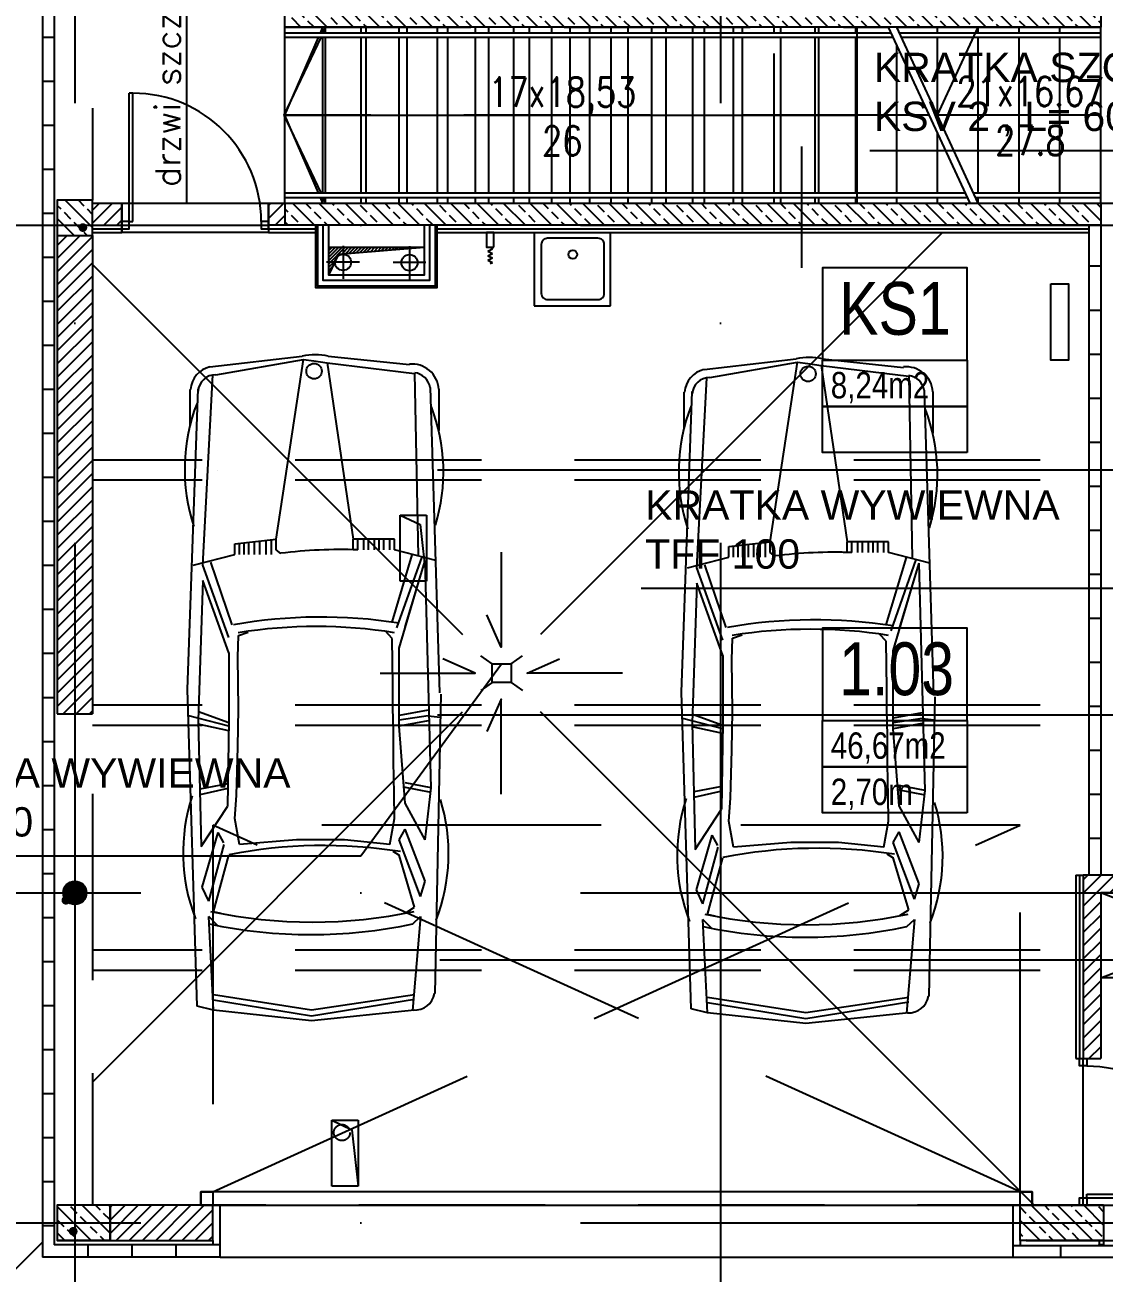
# Model space of a CAD drawing. Header units: millimetres. Extents: x -135140 to 267856, y -70704 to 149933.
# Drawn here: x 164692 to 172045, y -20799 to -12292 of the extents above; entities that cross this region are included whole.
import ezdxf

# ---------------------------------------------------------------- set-up
doc = ezdxf.new("R2010")
doc.units = ezdxf.units.MM
doc.header["$LTSCALE"] = 99.9
for name, pattern in [('0707_PB_080619_gn_xref$0$ACAD_ISO10W100', [18, 12, -3, 0, -3]), ('ACAD_ISO03W100', [30, 12, -18]), ('ACAD_ISO10W100', [18, 12, -3, 0, -3]), ('AUDIT_D_080509132939-0', [0]), ('HIDDEN', [9.525, 6.35, -3.175])]:
    doc.linetypes.add(name, pattern=pattern)
for name, color, linetype in [('+48_ARMATURA', 251, 'Continuous'), ('+48_HACZE', 253, 'Continuous'), ('+48_KANALIZACJA SANIT.', 251, 'Continuous'), ('+48_MEBLE', 251, 'Continuous'), ('+48_OPISY T', 251, 'Continuous'), ('+48_OPISY_POM', 250, 'Continuous'), ('+48_OSIE', 8, 'Continuous'), ('+48_PODCIĄG', 250, 'ACAD_ISO03W100'), ('+48_PRZEBICIA', 143, 'Continuous'), ('+48_SCHODY', 250, 'Continuous'), ('+48_SCIANY', 250, 'Continuous'), ('+48_SPUSTY', 150, 'Continuous'), ('+48_STOLARKA_DRZWI', 250, 'Continuous'), ('+48_STOLARKA_OKNA', 250, 'Continuous'), ('+48_SŁUPY', 251, 'Continuous'), ('+48_WEŁNA', 252, 'Continuous'), ('+48_WIDOK', 250, 'Continuous'), ('+48_ŚCIANY_GK', 250, 'Continuous'), ('+48_ŻELBET', 250, 'Continuous'), ('ESI PROWADZĄCA', 3, 'Continuous')]:
    doc.layers.add(name, color=color, linetype=linetype)
doc.layers.add('WENTYLACJA NAPISY', color=7, linetype='Continuous', lineweight=25)
doc.styles.add('CP_ATTR', font='ROMANS.SHX')
doc.styles.get("Standard").update_dxf_attribs({"font": 'ARIAL.TTF'})
doc.styles.add('WRP_ARIAL', font='ARIAL.TTF', dxfattribs={"width": 0.8})
doc.styles.add('wymiary', font='romans.shx', dxfattribs={"width": 0.8})
doc.linetypes.add('ZIGZAG', pattern='A,0.00254,-5.08,[131,ltypeshp.shx,S=5.08,R=0,X=-5.08,Y=0],-10.16,[131,ltypeshp.shx,S=5.08,R=180,X=5.08,Y=0],-5.08', length=20.32254)
pattern_1 = [(135, (-523422.42, -128919.54), (-89.802561, -89.802561), []), (135, (-523422.42, -128829.74), (-89.802561, -89.802561), [63.5, -31.75])]
pattern_2 = [(225, (-523422.42, -128919.54), (44.9012806, -44.9012806), [])]
pattern_3 = [(135, (-523422.42, -128919.54), (-89.802561, -89.802561), []), (135, (-523422.42, -128829.74), (-89.802561, -89.802561), [63.5, -31.75])]
pattern_4 = [(225, (-523422.42, -128919.54), (44.9012806, -44.9012806), [])]

# ---------------------------------------------------------------- blocks, each defined once
blk = doc.blocks.new('BMW-P')
for p, q in [((2.313, 0.8543), (4.3533, 0.814)), ((2.4611, 0.7698), (2.4702, 0.8512)), ((0.2228, 0.782), (2.3034, 0.8466)), ((0.2339, 0.8408), (0.5161, 0.8408)), ((1.4017, 0.8221), (1.3291, 0.5398)), ((2.9501, 0.7898), (1.4017, 0.7495)), ((2.4217, 0.7688), (2.4582, 0.5721)), ((2.4611, 0.7698), (2.4904, 0.5721)), ((2.4941, 0.7699), (2.5307, 0.5721)), ((2.9501, 0.7898), (2.9178, 0.6124)), ((2.9824, 0.7898), (2.9456, 0.604)), ((3.3049, 0.7495), (2.9501, 0.7898)), ((0.1275, 0.6769), (1.3708, 0.7018)), ((1.8616, 0.5567), (1.3776, 0.7285)), ((1.8533, 0.6124), (1.4017, 0.7495)), ((1.9985, 0.5721), (1.5065, 0.7172)), ((3.3049, 0.7495), (3.0549, 0.6124)), ((3.5872, 0.7495), (3.2324, 0.6124)), ((3.692, 0.7172), (3.3049, 0.5721)), ((3.692, 0.7172), (3.5872, 0.7495)), ((3.8291, 0.7172), (4.4678, 0.6619)), ((3.8785, 0.6641), (3.8291, 0.7172)), ((0.0095, 0.0887), (0.0668, 0.6413)), ((0.0549, 0.0801), (0.1275, 0.6769)), ((1.8219, 0.524), (1.3622, 0.6611)), ((3.0549, 0.6124), (2.5307, 0.5721)), ((3.3049, 0.5721), (3.2324, 0.6124)), ((3.7646, 0.6769), (3.4098, 0.5721)), ((3.803, 0.6169), (3.7646, 0.6769)), ((4.3614, 0.6769), (4.4662, -0.0247)), ((4.3936, 0.6769), (4.5065, -0.0247)), ((4.4662, 0.6769), (4.5388, -0.0247)), ((1.2566, 0.5398), (1.2566, 0.2576)), ((1.3291, 0.5398), (1.2566, 0.5398)), ((1.9324, 0.5237), (1.8844, 0.4773)), ((2.2578, 0.5284), (1.9324, 0.5237)), ((2.5307, 0.5721), (1.9985, 0.5721)), ((2.404, 0.5284), (2.2578, 0.5284)), ((2.5738, 0.5332), (2.404, 0.5284)), ((2.7719, 0.5332), (2.5738, 0.5332)), ((2.9888, 0.5379), (2.7719, 0.5332)), ((3.1598, 0.5398), (2.9888, 0.5379)), ((3.3372, 0.5076), (3.1598, 0.5398)), ((3.3833, 0.5273), (3.4098, 0.5721)), ((1.3291, 0.5076), (1.2566, 0.5076)), ((1.3291, 0.4672), (1.2566, 0.4672)), ((1.3291, 0.4672), (1.2566, 0.4672)), ((1.3291, 0.435), (1.2566, 0.435)), ((3.3372, 0.5076), (3.3048, 0.1983)), ((1.3291, 0.4027), (1.2566, 0.4027)), ((1.3291, 0.3624), (1.2566, 0.3624)), ((0.0549, 0.0801), (1.2566, 0.2576)), ((1.3291, 0.3301), (1.2566, 0.3301)), ((1.3291, 0.2898), (1.2566, 0.2898)), ((1.3291, 0.2898), (1.2566, 0.2898)), ((1.3291, 0.2576), (1.2566, 0.2576)), ((1.3291, 0.2576), (1.3277, 0.2314)), ((3.3048, 0.1983), (3.3048, 0.0238)), ((0.0411, -0.0092), (0.0549, 0.0801)), ((3.3048, 0.0238), (3.3048, -0.1271)), ((0.0307, -0.0811), (0.0411, -0.0092)), ((1.2566, -0.2666), (0.0307, -0.0811)), ((0.1356, -0.6779), (0.0307, -0.0811)), ((4.4662, -0.0247), (4.3614, -0.694)), ((4.5065, -0.0247), (4.399, -0.6933)), ((4.5388, -0.0247), (4.4662, -0.694)), ((0.082, -0.7177), (0.0095, -0.0887)), ((3.3048, -0.1271), (3.3372, -0.5166)), ((1.3533, -0.2344), (1.3291, -0.2666)), ((1.2888, -0.5489), (1.2566, -0.2666)), ((1.3291, -0.2666), (1.2566, -0.2666)), ((1.3614, -0.2979), (1.2601, -0.2979)), ((1.3614, -0.3346), (1.2643, -0.3346)), ((1.3614, -0.3771), (1.2692, -0.3771)), ((1.3614, -0.4148), (1.2735, -0.4148)), ((1.3614, -0.4525), (1.2778, -0.4525)), ((1.3614, -0.4844), (1.2888, -0.4844)), ((1.9135, -0.5233), (1.8899, -0.4573)), ((1.3614, -0.5166), (1.2888, -0.5166)), ((1.3614, -0.5166), (1.2888, -0.5166)), ((1.3614, -0.5489), (1.2888, -0.5489)), ((1.434, -0.8311), (1.3614, -0.5489)), ((1.84, -0.5671), (1.4126, -0.7123)), ((1.9259, -0.5892), (1.434, -0.7666)), ((2.0307, -0.5892), (1.5388, -0.7666)), ((2.0597, -0.528), (1.9135, -0.5233)), ((2.0307, -0.5892), (2.4904, -0.5892)), ((2.4134, -0.5233), (2.0597, -0.528)), ((2.6728, -0.528), (2.4134, -0.5233)), ((2.5078, -0.5895), (2.4321, -0.7969)), ((2.5307, -0.5892), (2.4582, -0.8715)), ((2.4904, -0.5892), (3.0784, -0.5987)), ((2.563, -0.5892), (2.5171, -0.7982)), ((3.003, -0.5374), (2.6728, -0.528)), ((3.1598, -0.5489), (3.003, -0.5374)), ((3.3372, -0.5166), (3.1598, -0.5489)), ((3.7969, -0.694), (3.4098, -0.5892)), ((2.9229, -0.5962), (2.9606, -0.7875)), ((2.9559, -0.5968), (2.9984, -0.7866)), ((3.352, -0.778), (3.0784, -0.5987)), ((3.3267, -0.6234), (3.2559, -0.6612)), ((3.6285, -0.7697), (3.2559, -0.6612)), ((3.7243, -0.7263), (3.3372, -0.6215)), ((3.8076, -0.6432), (3.7969, -0.694)), ((3.89, -0.6663), (3.8291, -0.7263)), ((1.434, -0.7666), (0.1373, -0.6983)), ((3.7243, -0.7263), (3.6285, -0.7697)), ((4.4662, -0.694), (3.8291, -0.7263)), ((4.4662, -0.694), (4.4386, -0.8045)), ((2.2807, -0.8715), (0.2324, -0.7989)), ((1.5388, -0.7666), (2.4904, -0.7989)), ((4.4386, -0.8045), (2.2807, -0.8715)), ((2.4904, -0.7989), (3.352, -0.778)), ((0.2353, -0.8548), (0.4853, -0.8548))]:
    blk.add_line(p, q)
blk.add_circle((0.1114, -0.0086), 0.0524)
for centre, radius, start, end in [((0.7969, -0.3588), 1.2321, 72.86969, 111.0375), ((3.3991, -0.3441), 1.2527, 68.80502, 107.05386), ((0.2439, 0.6605), 0.1806, 93.1985, 186.17016), ((0.2439, 0.6605), 0.1234, 99.86591, 171.97093), ((4.3291, 0.6769), 0.1373, 356.63354, 79.99202), ((0.5113, -0.0195), 3.3547, 348.06878, 11.93122), ((0.5962, -0.0295), 3.3547, 348.06878, 11.93122), ((5.2082, 0.0398), 3.4207, 171.04845, 190.03925), ((5.2727, 0.0076), 3.4207, 171.04845, 188.95156), ((6.7162, 0.056), 3.3716, 171.05588, 191.04094), ((4.6759, 0.1769), 3.3487, 178.06786, 187.05654), ((0.4207, 0), 0.4207, 167.82853, 192.17146), ((0.2565, -0.6779), 0.121, 180, 266.18593), ((0.2514, -0.6774), 0.1741, 193.3925, 264.80557), ((0.7807, 0.3634), 1.2535, 248.8831, 288.08344), ((3.3936, 0.3463), 1.2471, 251.91656, 291.1169)]:
    blk.add_arc(centre, radius, start, end)
blk = doc.blocks.new('drzwi')
at = {"layer": '+48_STOLARKA_DRZWI'}
for p, q in [((-2, 0), (-2, -70)), ((0, 0), (-2, 0)), ((0, 0), (0, -70)), ((-2, -70), (0, -70))]:
    blk.add_line(p, q, dxfattribs=at)
blk.add_arc((-2, 0), 70, 180, 270, dxfattribs=at)
blk = doc.blocks.new('DRZWI_90')
at = {"layer": '+48_STOLARKA_DRZWI'}
for points in [[(36405.46, 16749.33), (36405.46, 16744.33), (36410.46, 16744.33), (36410.46, 16749.33)], [(36405.46, 16654.33), (36405.46, 16649.33), (36410.46, 16649.33), (36410.46, 16654.33)]]:
    blk.add_lwpolyline(points, close=True, dxfattribs=at)
at = {"layer": '+48_STOLARKA_DRZWI', "xscale": 1.25, "yscale": 1.25, "zscale": 1.25, "rotation": 270}
blk.add_blockref('drzwi', (36405.46, 16654.33), dxfattribs=at)
blk = doc.blocks.new('OPISY_POM_METKA')
at = {"layer": '+48_OPISY_POM', "ltscale": 5}
for points in [[(0, -70), (109.71, -70), (109.71, 0), (0, 0)], [(109.71, -105), (0, -105), (0, -70), (109.71, -70)]]:
    blk.add_lwpolyline(points, close=True, dxfattribs=at)
at = {"layer": '+48_OPISY_POM'}
blk.add_lwpolyline([(109.71, -140), (0, -140), (0, -105), (109.71, -105)], close=True, dxfattribs=at)
at = {"layer": '+48_OPISY_POM', "ltscale": 5, "style": 'WRP_ARIAL', "width": 0.8}
for tag, p, height in [('NRPOM', (25.76, -50.8), 40), ('POW', (6.35, -98.98), 20)]:
    blk.add_attdef(tag, p, '', height=height, dxfattribs=at)
at = {"layer": '+48_OPISY_POM', "style": 'WRP_ARIAL', "width": 0.8}
blk.add_attdef('H', (6.35, -133.98), '', height=20, dxfattribs=at)
blk = doc.blocks.new('zlew')
at = {"layer": '+48_ARMATURA'}
for p, q in [((-51.95, 50), (-51.95, 0)), ((0, 50), (-51.95, 50)), ((0, 0), (0, 50)), ((0, 0), (-51.95, 0))]:
    blk.add_line(p, q, dxfattribs=at)
blk.add_lwpolyline([(-43.38, 3.86), (-9.09, 3.86, 0.414214), (-4.81, 8.14), (-4.81, 41.43, 0.414214), (-9.09, 45.71), (-43.38, 45.71, 0.414214), (-47.67, 41.43), (-47.67, 8.14, 0.414214)], format="xyb", close=True, dxfattribs=at)
blk.add_circle((-26.24, 14.91), 2.96, dxfattribs=at)
blk = doc.blocks.new('kc')
at = {"layer": '+48_ARMATURA', "linetype": 'Continuous'}
for p, q in [((-0.12, -16.91), (2.99, -15.5)), ((-0.12, -16.91), (2.85, -18.58)), ((0.01, -13.83), (3.12, -12.42)), ((0.01, -13.83), (2.99, -15.5)), ((1.73, -9.46), (0.15, -10.75)), ((0.15, -10.75), (3.12, -12.42)), ((-0.25, -19.99), (2.85, -18.58)), ((-0.25, -19.99), (1.23, -20.83))]:
    blk.add_line(p, q, dxfattribs=at)
blk.add_lwpolyline([(-0.77, -9.35), (-0.34, 0.64), (4.66, 0.42), (4.23, -9.57)], close=True, dxfattribs=at)

msp = doc.modelspace()

# ---------------------------------------------------------------- hatches: boundary and pattern name
at = {"layer": '+48_HACZE', "linetype": 'AUDIT_D_080509132939-0'}
h = msp.add_hatch(dxfattribs=at)
h.set_pattern_fill('ANSI33', color=256, scale=20, angle=90, style=0)
h.set_pattern_definition(pattern_1)
h.paths.add_polyline_path([(166507.4, -12157.4), (166507.4, -12307.4), (172022.4, -12307.4), (172022.4, -12157.4)])
h = msp.add_hatch(dxfattribs=at)
h.set_pattern_fill('ANSI33', color=256, scale=20, angle=90, style=0)
h.set_pattern_definition([(135, (-534241.97, -142078.75), (-89.802561, -89.802561), []), (135, (-534241.97, -141988.95), (-89.802561, -89.802561), [63.5, -31.75])])
h.paths.add_polyline_path([(164912.4, -13727.4), (165152.4, -13727.4), (165152.4, -13487.4), (164912.4, -13487.4)])
at = {"layer": '+48_HACZE'}
h = msp.add_hatch(dxfattribs=at)
h.set_pattern_fill('ANSI31', color=256, scale=20, angle=180, style=0)
h.set_pattern_definition(pattern_2)
h.paths.add_polyline_path([(165352.4, -13507.4), (165152.4, -13507.4), (165152.4, -13657.4), (165352.4, -13657.4)])
h = msp.add_hatch(dxfattribs=at)
h.set_pattern_fill('ANSI31', color=256, scale=20, angle=180, style=0)
h.set_pattern_definition(pattern_4)
h.paths.add_polyline_path([(166462.4, -13507.4), (166352.4, -13507.4), (166352.4, -13657.4), (166462.4, -13657.4)])
at = {"layer": '+48_HACZE', "linetype": 'AUDIT_D_080509132939-0'}
h = msp.add_hatch(dxfattribs=at)
h.set_pattern_fill('ANSI33', color=256, scale=20, angle=90, style=0)
h.set_pattern_definition(pattern_1)
h.paths.add_polyline_path([(172022.4, -13657.4), (172022.4, -13507.4), (166462.4, -13507.4), (166462.4, -13657.4)])
at = {"layer": '+48_HACZE'}
h = msp.add_hatch(dxfattribs=at)
h.set_pattern_fill('ANSI31', color=256, scale=20, angle=180, style=0)
h.set_pattern_definition(pattern_4)
h.paths.add_polyline_path([(164912.4, -13727.4), (165152.4, -13727.4), (165152.4, -16987.4), (164912.4, -16987.4)])
h = msp.add_hatch(dxfattribs=at)
h.set_pattern_fill('ANSI31', color=256, scale=20, angle=180, style=0)
h.set_pattern_definition(pattern_2)
h.paths.add_polyline_path([(173512.4, -18207.4), (173512.4, -18087.4), (171902.4, -18087.4), (171902.4, -19337.4), (172022.4, -19337.4), (172022.4, -18207.4)])
h.paths.add_polyline_path([(173632.4, -18327.4), (173512.4, -18327.4), (173512.4, -18787.4), (173632.4, -18787.4)])
h.paths.add_polyline_path([(173752.4, -18087.4), (173752.4, -18207.4), (175527.4, -18207.4), (175527.4, -19337.4), (175647.4, -19337.4), (175647.4, -18087.4)])
h = msp.add_hatch(dxfattribs=at)
h.set_pattern_fill('ANSI31', color=256, scale=3, angle=180, style=0)
h.set_pattern_definition([(225, (-523422.417, -128919.542), (6.73519209, -6.73519209), [])])
edge = h.paths.add_edge_path()
edge.add_arc((165032.4, -18207.4), 79.5, 0, 360)
at = {"layer": '+48_HACZE', "linetype": 'AUDIT_D_080509132939-0'}
h = msp.add_hatch(dxfattribs=at)
h.set_pattern_fill('ANSI33', color=256, scale=20, angle=90, style=0)
h.set_pattern_definition(pattern_3)
h.paths.add_polyline_path([(164912.4, -20457.4), (165032.4, -20457.4), (165032.4, -20337.4), (164912.4, -20337.4)])
h.paths.add_polyline_path([(165272.4, -20337.4), (165032.4, -20337.4), (165032.4, -20457.4), (165272.4, -20457.4)])
h.paths.add_polyline_path([(165272.4, -20457.4), (165032.4, -20457.4), (165032.4, -20577.4), (165272.4, -20577.4)])
h.paths.add_polyline_path([(165032.4, -20577.4), (165032.4, -20457.4), (164912.4, -20457.4), (164912.4, -20577.4)])
at = {"layer": '+48_HACZE'}
h = msp.add_hatch(dxfattribs=at)
h.set_pattern_fill('ANSI31', color=256, scale=20, angle=180, style=0)
h.set_pattern_definition(pattern_4)
h.paths.add_polyline_path([(165272.4, -20337.4), (165972.4, -20337.4), (165972.4, -20577.4), (165272.4, -20577.4)])
at = {"layer": '+48_HACZE', "linetype": 'AUDIT_D_080509132939-0'}
h = msp.add_hatch(dxfattribs=at)
h.set_pattern_fill('ANSI33', color=256, scale=20, angle=90, style=0)
h.set_pattern_definition(pattern_3)
h.paths.add_polyline_path([(171783.9, -20337.4), (171472.4, -20337.4), (171472.4, -20457.4), (171783.9, -20457.4)])
h.paths.add_polyline_path([(171783.9, -20457.4), (171472.4, -20457.4), (171472.4, -20577.4), (171783.9, -20577.4)])
h.paths.add_polyline_path([(172042.4, -20457.4), (171783.9, -20457.4), (171783.9, -20577.4), (172042.4, -20577.4), (172042.4, -20527.4)])
h.paths.add_polyline_path([(172042.4, -20337.4), (171783.9, -20337.4), (171783.9, -20457.4), (172042.4, -20457.4)])
at = {"layer": '+48_OPISY T'}
h = msp.add_hatch(color=256, dxfattribs=at)
edge = h.paths.add_edge_path()
edge.add_arc((165087.1, -13673.5), 30, 0, 360)
h = msp.add_hatch(color=256, dxfattribs=at)
edge = h.paths.add_edge_path()
edge.add_arc((164971.3, -18258.2), 30, 0, 360)
h = msp.add_hatch(color=256, dxfattribs=at)
edge = h.paths.add_edge_path()
edge.add_arc((165021.2, -20514.4), 30, 0, 360)
at = {"layer": '+48_PRZEBICIA'}
h = msp.add_hatch(dxfattribs=at)
h.set_pattern_fill('ANSI31', color=256, scale=5, style=0)
h.set_pattern_definition([(45, (-523422.417, -128919.542), (-11.22532015, 11.22532015), [])])
h.paths.add_polyline_path([(166762.4, -13997.4), (166831.4, -13855.5), (167412.4, -13807.4), (166762.4, -13807.4)])

# ---------------------------------------------------------------- linework, layer by layer
at = {"layer": '+48_HACZE', "ltscale": 0.15}
for points in [[(166022.4, -20607.4), (166022.4, -20337.4)], [(171422.4, -20337.4), (171422.4, -20610.4)], [(165972.4, -20577.4), (165972.4, -20607.4)], [(171472.4, -20577.4), (171472.4, -20610.4)]]:
    msp.add_lwpolyline(points, dxfattribs=at)
at = {"layer": '+48_KANALIZACJA SANIT.', "ltscale": 0.3}
msp.add_circle((166859.5, -13910), 55, dxfattribs=at)
at = {"layer": '+48_KANALIZACJA SANIT.', "linetype": 'HIDDEN', "ltscale": 0.5}
msp.add_circle((166852.1, -19841.5), 55, dxfattribs=at)
at = {"layer": '+48_MEBLE'}
for p, q in [((170945.3, -13707.4), (168206, -16446.6)), ((165152.4, -13924.4), (167674.7, -16446.6)), ((165152.4, -19497.2), (167674.7, -16974.9)), ((171568.5, -20337.4), (168206, -16974.9)), ((173512.4, -18787.4), (172022.4, -18207.4)), ((172022.4, -18787.4), (173512.4, -18207.4))]:
    msp.add_line(p, q, dxfattribs=at)
for points in [[(167874.7, -16646.6), (167799.1, -16592.7)], [(168006, -16646.6), (168081.6, -16592.7)], [(167874.7, -16774.9), (167799.1, -16828.8)], [(168006, -16774.9), (168081.6, -16828.8)], [(173527.4, -18787.4), (172022.4, -18787.4)]]:
    msp.add_lwpolyline(points, dxfattribs=at)
msp.add_lwpolyline([(167874.7, -16646.6), (168006, -16646.6), (168006, -16774.9), (167874.7, -16774.9)], close=True, dxfattribs=at)
at = {"layer": '+48_OPISY_POM'}
msp.add_line((169986.9, -13946.8), (169986.9, -13119.7), dxfattribs=at)
at = {"layer": '+48_OSIE', "linetype": 'ACAD_ISO10W100', "ltscale": 5}
for p, q in [((165032.4, 2159.1), (165032.4, -24112.6)), ((169432.4, 2159.1), (169432.4, -24112.6)), ((159487.3, -13657.4), (172538.9, -13657.4)), ((159487.3, -18207.4), (190440.4, -18207.4)), ((159487.3, -20457.4), (190440.4, -20457.4))]:
    msp.add_line(p, q, dxfattribs=at)
for points in [[(173497.4, -15327.4), (165152.4, -15327.4)], [(173497.4, -16997.4), (165152.4, -16997.4)], [(173512.4, -18667.4), (165152.4, -18667.4)]]:
    msp.add_lwpolyline(points, dxfattribs=at)
at = {"layer": '+48_PODCIĄG', "linetype": 'HIDDEN', "ltscale": 2}
msp.add_line((165152.4, -13727.4), (165152.4, -20337.4), dxfattribs=at)
for points in [[(165152.4, -10957.4), (165152.4, -13487.4)], [(173512.4, -15258.9), (165152.4, -15258.9)], [(173512.4, -15395.9), (165152.4, -15395.9)], [(173512.4, -16928.9), (165152.4, -16928.9)], [(173512.4, -17065.9), (165152.4, -17065.9)], [(173512.4, -18598.9), (165152.4, -18598.9)], [(173512.4, -18735.9), (165152.4, -18735.9)], [(172042.4, -20337.4), (165242.4, -20337.4)], [(171514.9, -20337.4), (177447.4, -20337.4)], [(171514.9, -20577.4), (177447.4, -20577.4)]]:
    msp.add_lwpolyline(points, dxfattribs=at)
at = {"layer": '+48_PRZEBICIA', "linetype": '0707_PB_080619_gn_xref$0$ACAD_ISO10W100', "ltscale": 0.5}
for p, q in [((166859.5, -13798), (166859.5, -14022)), ((167312.2, -13800.4), (167312.2, -14024.4)), ((166971.5, -13910), (166747.5, -13910)), ((167424.2, -13912.4), (167200.2, -13912.4))]:
    msp.add_line(p, q, dxfattribs=at)
at = {"layer": '+48_PRZEBICIA', "linetype": 'Continuous'}
msp.add_lwpolyline([(166762.4, -13997.4), (166762.4, -13807.4), (167412.4, -13807.4), (167412.4, -13997.4)], close=True, dxfattribs=at)
msp.add_lwpolyline([(166762.4, -13997.4), (166831.4, -13855.5), (167412.4, -13807.4)], dxfattribs=at)
at = {"layer": '+48_PRZEBICIA', "linetype": 'HIDDEN'}
for points in [[(167428.4, -15632.8), (167428.4, -16082.8), (167248.4, -16082.8), (167248.4, -15632.8)], [(166962.4, -19757.4), (166962.4, -20207.4), (166782.4, -20207.4), (166782.4, -19757.4)]]:
    msp.add_lwpolyline(points, close=True, dxfattribs=at)
for points in [[(167248.4, -15632.8), (167384.5, -15698.2), (167428.4, -16082.8)], [(166782.4, -19757.4), (166918.5, -19822.7), (166962.4, -20207.4)]]:
    msp.add_lwpolyline(points, dxfattribs=at)
at = {"layer": '+48_SCHODY'}
for p, q in [((166462.4, -13507.4), (166462.4, -12307.4)), ((166722.4, -12347.4), (166722.4, -12307.4)), ((166982.4, -12347.4), (166982.4, -12307.4)), ((167242.4, -12347.4), (167242.4, -12307.4)), ((167502.4, -12347.4), (167502.4, -12307.4)), ((167762.4, -12347.4), (167762.4, -12307.4)), ((168022.4, -12347.4), (168022.4, -12307.4)), ((168282.4, -12347.4), (168282.4, -12307.4)), ((168542.4, -12347.4), (168542.4, -12307.4)), ((168802.4, -12347.4), (168802.4, -12307.4)), ((169062.4, -12347.4), (169062.4, -12307.4)), ((169322.4, -12347.4), (169322.4, -12307.4)), ((169582.4, -12347.4), (169582.4, -12307.4)), ((169842.4, -12347.4), (169842.4, -12307.4)), ((170102.4, -12347.4), (170102.4, -12307.4)), ((170362.4, -13507.4), (170362.4, -12307.4)), ((171133.3, -13507.4), (170577.3, -12307.4)), ((170632.4, -12307.4), (172022.4, -12307.4)), ((171188.4, -13507.4), (170632.4, -12307.4)), ((170910.4, -12907.4), (171188.4, -12307.4)), ((170910.4, -12347.4), (170910.4, -12307.4)), ((171188.4, -12347.4), (171188.4, -12307.4)), ((171466.4, -12347.4), (171466.4, -12307.4)), ((171744.4, -12347.4), (171744.4, -12307.4)), ((172022.4, -13507.4), (172022.4, -12307.4)), ((170362.4, -12347.4), (166462.4, -12347.4)), ((170362.4, -12377.4), (166462.4, -12377.4)), ((166722.4, -13437.4), (166722.4, -12377.4)), ((166982.4, -13437.4), (166982.4, -12377.4)), ((167242.4, -13437.4), (167242.4, -12377.4)), ((167502.4, -13437.4), (167502.4, -12377.4)), ((167762.4, -13437.4), (167762.4, -12377.4)), ((168022.4, -13437.4), (168022.4, -12377.4)), ((168282.4, -13437.4), (168282.4, -12377.4)), ((168542.4, -13437.4), (168542.4, -12377.4)), ((168802.4, -13437.4), (168802.4, -12377.4)), ((169062.4, -13437.4), (169062.4, -12377.4)), ((169322.4, -13437.4), (169322.4, -12377.4)), ((169582.4, -13437.4), (169582.4, -12377.4)), ((169842.4, -13437.4), (169842.4, -12377.4)), ((170102.4, -13437.4), (170102.4, -12377.4)), ((172022.4, -12347.4), (170651, -12347.4)), ((172022.4, -12377.4), (170664.9, -12377.4)), ((170910.4, -12907.4), (170910.4, -12377.4)), ((171188.4, -13437.4), (171188.4, -12377.4)), ((171466.4, -13437.4), (171466.4, -12377.4)), ((171744.4, -13437.4), (171744.4, -12377.4)), ((166462.4, -12907.4), (170362.4, -12907.4)), ((166692.1, -13437.4), (166462.4, -12907.4)), ((172022.4, -12907.4), (170910.4, -12907.4)), ((166462.4, -13437.4), (170362.4, -13437.4)), ((171156, -13437.4), (172022.4, -13437.4)), ((166462.4, -13467.4), (170362.4, -13467.4)), ((166722.4, -13507.4), (166705.1, -13467.4)), ((166722.4, -13507.4), (166722.4, -13467.4)), ((166982.4, -13507.4), (166982.4, -13467.4)), ((167242.4, -13507.4), (167242.4, -13467.4)), ((167502.4, -13507.4), (167502.4, -13467.4)), ((167762.4, -13507.4), (167762.4, -13467.4)), ((168022.4, -13507.4), (168022.4, -13467.4)), ((168282.4, -13507.4), (168282.4, -13467.4)), ((168542.4, -13507.4), (168542.4, -13467.4)), ((168802.4, -13507.4), (168802.4, -13467.4)), ((169062.4, -13507.4), (169062.4, -13467.4)), ((169322.4, -13507.4), (169322.4, -13467.4)), ((169582.4, -13507.4), (169582.4, -13467.4)), ((169842.4, -13507.4), (169842.4, -13467.4)), ((170102.4, -13507.4), (170102.4, -13467.4)), ((171169.9, -13467.4), (172022.4, -13467.4)), ((171188.4, -13507.4), (171188.4, -13467.4)), ((171188.4, -13507.4), (172022.4, -13507.4)), ((171466.4, -13507.4), (171466.4, -13467.4)), ((171744.4, -13507.4), (171744.4, -13467.4))]:
    msp.add_line(p, q, dxfattribs=at)
at = {"layer": '+48_SCHODY', "linetype": 'HIDDEN', "ltscale": 2}
for p, q in [((166462.4, -12307.4), (170577.3, -12307.4)), ((166462.4, -13507.4), (166462.4, -12307.4)), ((166740.4, -12307.4), (166721.6, -12347.4)), ((166740.4, -12347.4), (166740.4, -12307.4)), ((167018.4, -12347.4), (167018.4, -12307.4)), ((167296.4, -12347.4), (167296.4, -12307.4)), ((167574.4, -12347.4), (167574.4, -12307.4)), ((167852.4, -12347.4), (167852.4, -12307.4)), ((168130.4, -12347.4), (168130.4, -12307.4)), ((168408.4, -12347.4), (168408.4, -12307.4)), ((168686.4, -12347.4), (168686.4, -12307.4)), ((168964.4, -12347.4), (168964.4, -12307.4)), ((169242.4, -12347.4), (169242.4, -12307.4)), ((169520.4, -12347.4), (169520.4, -12307.4)), ((170076.4, -12347.4), (170076.4, -12307.4)), ((170354.4, -12347.4), (170354.4, -12307.4)), ((166707.4, -12377.4), (166457.4, -12907.4)), ((166740.4, -13437.4), (166740.4, -12377.4)), ((167018.4, -13437.4), (167018.4, -12377.4)), ((167296.4, -13437.4), (167296.4, -12377.4)), ((167574.4, -13437.4), (167574.4, -12377.4)), ((167852.4, -13437.4), (167852.4, -12377.4)), ((168130.4, -13437.4), (168130.4, -12377.4)), ((168408.4, -13437.4), (168408.4, -12377.4)), ((168686.4, -13437.4), (168686.4, -12377.4)), ((168964.4, -13437.4), (168964.4, -12377.4)), ((169242.4, -13437.4), (169242.4, -12377.4)), ((169520.4, -13437.4), (169520.4, -12377.4)), ((170076.4, -13437.4), (170076.4, -12377.4)), ((170354.4, -13437.4), (170354.4, -12377.4)), ((170595.8, -12347.4), (170362.4, -12347.4)), ((170609.7, -12377.4), (170362.4, -12377.4)), ((170632.4, -13437.4), (170632.4, -12426.3)), ((170855.3, -12907.4), (166457.4, -12907.4)), ((166457.4, -12907.4), (166707.4, -13437.4)), ((170910.4, -13437.4), (170910.4, -13026.3)), ((170362.4, -13437.4), (171100.9, -13437.4)), ((166462.4, -13507.4), (171133.3, -13507.4)), ((166721.6, -13467.4), (166740.4, -13507.4)), ((166740.4, -13507.4), (166740.4, -13467.4)), ((167018.4, -13507.4), (167018.4, -13467.4)), ((167296.4, -13507.4), (167296.4, -13467.4)), ((167574.4, -13507.4), (167574.4, -13467.4)), ((167852.4, -13507.4), (167852.4, -13467.4)), ((168130.4, -13507.4), (168130.4, -13467.4)), ((168408.4, -13507.4), (168408.4, -13467.4)), ((168686.4, -13507.4), (168686.4, -13467.4)), ((168964.4, -13507.4), (168964.4, -13467.4)), ((169242.4, -13507.4), (169242.4, -13467.4)), ((169520.4, -13507.4), (169520.4, -13467.4)), ((170076.4, -13507.4), (170076.4, -13467.4)), ((170354.4, -13507.4), (170354.4, -13467.4)), ((170362.4, -13467.4), (171114.8, -13467.4)), ((170632.4, -13507.4), (170632.4, -13467.4)), ((170910.4, -13507.4), (170910.4, -13467.4))]:
    msp.add_line(p, q, dxfattribs=at)
at = {"layer": '+48_SCHODY', "linetype": 'HIDDEN', "ltscale": 1.5}
for p, q in [((169798.4, -12347.4), (169798.4, -12307.4)), ((169798.4, -13437.4), (169798.4, -12377.4)), ((169798.4, -13507.4), (169798.4, -13467.4))]:
    msp.add_line(p, q, dxfattribs=at)
at = {"layer": '+48_SCHODY'}
for points in [[(166705.1, -12347.4), (166722.4, -12307.4)], [(166462.4, -12907.4), (166692.1, -12377.4)]]:
    msp.add_lwpolyline(points, dxfattribs=at)
at = {"layer": '+48_SCIANY'}
for p, q in [((165152.4, -13507.4), (165352.4, -13507.4)), ((165157.4, -13507.4), (165157.4, -13507.4)), ((165352.4, -13507.4), (165352.4, -13657.4)), ((166352.4, -13657.4), (166352.4, -13507.4)), ((166352.4, -13507.4), (166462.4, -13507.4)), ((165152.4, -13657.4), (165352.4, -13657.4)), ((165152.4, -13657.4), (165352.4, -13657.4)), ((166462.4, -13657.4), (166352.4, -13657.4)), ((171902.4, -18087.4), (171902.4, -19337.4)), ((175647.4, -18087.4), (171902.4, -18087.4)), ((172022.4, -18207.4), (172022.4, -19337.4)), ((173512.4, -18207.4), (172022.4, -18207.4)), ((171902.4, -19337.4), (172022.4, -19337.4))]:
    msp.add_line(p, q, dxfattribs=at)
at = {"layer": '+48_SCIANY', "ltscale": 0.3}
for p, q in [((164912.4, -13727.4), (164912.4, -16987.4)), ((165152.4, -13727.4), (165152.4, -16987.4)), ((164912.4, -16987.4), (165152.4, -16987.4))]:
    msp.add_line(p, q, dxfattribs=at)
at = {"layer": '+48_SCIANY', "ltscale": 3}
for points in [[(172042.4, -20337.4), (171897.2, -20337.4)], [(172012.4, -20577.4), (172012.4, -20603.4)], [(172042.4, -20577.4), (172042.4, -20603.4)]]:
    msp.add_lwpolyline(points, dxfattribs=at)
msp.add_lwpolyline([(172012.4, -20603.4), (172042.4, -20603.4), (172042.4, -20610.4), (172012.4, -20610.4)], close=True, dxfattribs=at)
at = {"layer": '+48_SPUSTY'}
msp.add_circle((167312.2, -13912.4), 55, dxfattribs=at)
at = {"layer": '+48_SPUSTY', "ltscale": 0.5}
msp.add_circle((167312.2, -13912.4), 55, dxfattribs=at)
at = {"layer": '+48_STOLARKA_DRZWI', "linetype": 'HIDDEN', "ltscale": 3}
for p, q in [((171472.4, -20245.4), (165972.4, -17745.4)), ((165972.4, -20245.4), (171472.4, -17745.4))]:
    msp.add_line(p, q, dxfattribs=at)
msp.add_lwpolyline([(171472.4, -20245.4), (171472.4, -17745.4), (165972.4, -17745.4), (165972.4, -20245.4)], dxfattribs=at)
at = {"layer": '+48_STOLARKA_OKNA'}
for p, q in [((164812.4, -12077.4), (164812.4, -20690.4)), ((164892.4, -12077.4), (164892.4, -20607.4)), ((172022.4, -13937.4), (171942.4, -13937.4)), ((172022.4, -14237.4), (171942.4, -14237.4)), ((172022.4, -14537.4), (171942.4, -14537.4)), ((172022.4, -14837.4), (171942.4, -14837.4)), ((172022.4, -15137.4), (171942.4, -15137.4)), ((172022.4, -15437.4), (171942.4, -15437.4)), ((172022.4, -15737.4), (171942.4, -15737.4)), ((172022.4, -16037.4), (171942.4, -16037.4)), ((172022.4, -16337.4), (171942.4, -16337.4)), ((172022.4, -16637.4), (171942.4, -16637.4)), ((172022.4, -16937.4), (171942.4, -16937.4)), ((172022.4, -17237.4), (171942.4, -17237.4)), ((172022.4, -17537.4), (171942.4, -17537.4)), ((172022.4, -17837.4), (171942.4, -17837.4)), ((165272.4, -20577.4), (164912.4, -20577.4)), ((166022.4, -20607.4), (164892.4, -20607.4)), ((171422.4, -20610.4), (175647.4, -20610.4)), ((166022.4, -20690.4), (164812.4, -20690.4)), ((171422.4, -20690.4), (175647.4, -20690.4))]:
    msp.add_line(p, q, dxfattribs=at)
for points in [[(164892.4, -12377.4), (164812.4, -12377.4)], [(164892.4, -12677.4), (164812.4, -12677.4)], [(164892.4, -12977.4), (164812.4, -12977.4)], [(164892.4, -13277.4), (164812.4, -13277.4)], [(164892.4, -13577.4), (164812.4, -13577.4)], [(171942.4, -13657.4), (171942.4, -18087.4)], [(172022.4, -13657.4), (172022.4, -18087.4)], [(164892.4, -13877.4), (164812.4, -13877.4)], [(164892.4, -14177.4), (164812.4, -14177.4)], [(164892.4, -14477.4), (164812.4, -14477.4)], [(164892.4, -14777.4), (164812.4, -14777.4)], [(164892.4, -15077.4), (164812.4, -15077.4)], [(164892.4, -15377.4), (164812.4, -15377.4)], [(164892.4, -15677.4), (164812.4, -15677.4)], [(164892.4, -15977.4), (164812.4, -15977.4)], [(164892.4, -16277.4), (164812.4, -16277.4)], [(164892.4, -16577.4), (164812.4, -16577.4)], [(164892.4, -16877.4), (164812.4, -16877.4)], [(164892.4, -17177.4), (164812.4, -17177.4)], [(164892.4, -17477.4), (164812.4, -17477.4)], [(164892.4, -17777.4), (164812.4, -17777.4)], [(164892.4, -18077.4), (164812.4, -18077.4)], [(164892.4, -18377.4), (164812.4, -18377.4)], [(164892.4, -18677.4), (164812.4, -18677.4)], [(164892.4, -18977.4), (164812.4, -18977.4)], [(164892.4, -19277.4), (164812.4, -19277.4)], [(164892.4, -19577.4), (164812.4, -19577.4)], [(164892.4, -19877.4), (164812.4, -19877.4)], [(164892.4, -20177.4), (164812.4, -20177.4)], [(164892.4, -20477.4), (164812.4, -20477.4)], [(165122.4, -20690.4), (165122.4, -20607.4)], [(165422.4, -20690.4), (165422.4, -20607.4)], [(165722.4, -20690.4), (165722.4, -20607.4)], [(166022.4, -20690.4), (166022.4, -20607.4)], [(171422.4, -20610.4), (171422.4, -20690.4)], [(171747.4, -20610.4), (171747.4, -20690.4)]]:
    msp.add_lwpolyline(points, dxfattribs=at)
for points in [[(165890.4, -20337.4), (171554.4, -20337.4), (171554.4, -20245.4), (165890.4, -20245.4)], [(165972.4, -20245.4), (165972.4, -20337.4), (165890.4, -20337.4), (165890.4, -20245.4)], [(171554.4, -20245.4), (171554.4, -20337.4), (171472.4, -20337.4), (171472.4, -20245.4)]]:
    msp.add_lwpolyline(points, close=True, dxfattribs=at)
at = {"layer": '+48_SŁUPY', "linetype": 'AUDIT_D_080509132939-0'}
msp.add_circle((165032.4, -18207.4), 79.5, dxfattribs=at)
at = {"layer": '+48_WEŁNA', "linetype": 'ZIGZAG', "ltscale": 0.45}
for p, q in [((165152.4, -13682.4), (165352.4, -13682.4)), ((166352.4, -13682.4), (166674.9, -13682.4)), ((171877.4, -18087.4), (171877.4, -19337.4))]:
    msp.add_line(p, q, dxfattribs=at)
at = {"layer": '+48_WEŁNA', "linetype": 'ZIGZAG', "ltscale": 0.045}
msp.add_line((167499.9, -13682.4), (171942.4, -13682.4), dxfattribs=at)
at = {"layer": '+48_WEŁNA', "linetype": 'ZIGZAG', "ltscale": 0.7}
msp.add_lwpolyline([(167449.9, -13657.4), (167449.9, -14034.9), (166724.9, -14034.9), (166724.9, -13657.4)], dxfattribs=at)
at = {"layer": '+48_WIDOK', "linetype": 'HIDDEN', "ltscale": 3}
for p, q in [((172022.4, -13507.4), (173512.4, -13507.4)), ((165352.4, -13657.4), (166352.4, -13657.4)), ((171902.4, -20337.4), (171902.4, -19337.4))]:
    msp.add_line(p, q, dxfattribs=at)
at = {"layer": '+48_WIDOK'}
for p, q in [((165352.4, -13657.4), (165352.4, -13707.4)), ((166352.4, -13657.4), (166352.4, -13707.4)), ((165152.4, -13707.4), (165352.4, -13707.4)), ((166352.4, -13707.4), (166674.9, -13707.4)), ((167499.9, -13707.4), (171942.4, -13707.4)), ((171852.4, -18087.4), (171852.4, -19337.4)), ((171852.4, -18087.4), (171902.4, -18087.4)), ((171852.4, -19337.4), (171902.4, -19337.4))]:
    msp.add_line(p, q, dxfattribs=at)
at = {"layer": '+48_WIDOK', "ltscale": 0.15}
msp.add_line((164812.4, -20587.4), (163422.4, -21977.4), dxfattribs=at)
at = {"layer": '+48_WIDOK'}
msp.add_lwpolyline([(171682.4, -14057.4), (171802.4, -14057.4), (171802.4, -14577.4), (171682.4, -14577.4)], close=True, dxfattribs=at)
for points in [[(167937.4, -15884.7), (167937.4, -16533.7), (167839.2, -16312.7)], [(167111.9, -16710.8), (167760.8, -16710.8), (167539.9, -16612.5)], [(168763, -16710.8), (168114, -16710.8), (168335, -16612.5)], [(167937.4, -17535.8), (167937.4, -16886.9), (167839.2, -17107.8)], [(166022.4, -20690.4), (171422.4, -20690.4)]]:
    msp.add_lwpolyline(points, dxfattribs=at)
at = {"layer": '+48_ŚCIANY_GK'}
for points in [[(167499.9, -13657.4), (167499.9, -14084.9), (166674.9, -14084.9), (166674.9, -13657.4)], [(167487.4, -13657.4), (167487.4, -14072.4), (166687.4, -14072.4), (166687.4, -13657.4)], [(167412.4, -13657.4), (167412.4, -13997.4), (166762.4, -13997.4), (166762.4, -13657.4)]]:
    msp.add_lwpolyline(points, dxfattribs=at)
at = {"layer": '+48_ŻELBET', "linetype": 'Continuous'}
msp.add_line((166462.4, -13507.4), (166462.4, -13657.4), dxfattribs=at)
for points in [[(172022.4, -12307.4), (166462.4, -12307.4), (166462.4, -12157.4), (172022.4, -12157.4), (172022.4, -12307.4)], [(166462.4, -13507.4), (172022.4, -13507.4), (172022.4, -13657.4), (166462.4, -13657.4)], [(172042.4, -20577.4), (171472.4, -20577.4), (171472.4, -20337.4), (172042.4, -20337.4), (172042.4, -20577.4)]]:
    msp.add_lwpolyline(points, dxfattribs=at)
for points in [[(164912.4, -13727.4), (165152.4, -13727.4), (165152.4, -13487.4), (164912.4, -13487.4)], [(165272.4, -20337.4), (164912.4, -20337.4), (164912.4, -20577.4), (165272.4, -20577.4)], [(165272.4, -20577.4), (165972.4, -20577.4), (165972.4, -20337.4), (165272.4, -20337.4)]]:
    msp.add_lwpolyline(points, close=True, dxfattribs=at)
at = {"ltscale": 0.15}
for p, q in [((170448.2, -13147.2), (173780.1, -13147.2)), ((168890.1, -16130.1), (172221.9, -16130.1)), ((166980.8, -17955.9), (167940.3, -16646.6)), ((163648.9, -17955.9), (166980.8, -17955.9))]:
    msp.add_line(p, q, dxfattribs=at)
at = {"layer": 'ESI PROWADZĄCA', "linetype": 'HIDDEN', "ltscale": 3}
msp.add_line((165352.4, -13507.4), (166352.4, -13507.4), dxfattribs=at)
at = {"layer": 'ESI PROWADZĄCA', "ltscale": 0.15}
msp.add_lwpolyline([(165352.4, -13507.4), (166352.4, -13507.4), (166352.4, -13707.4), (165352.4, -13707.4)], close=True, dxfattribs=at)
at = {"layer": 'WENTYLACJA NAPISY'}
msp.add_lwpolyline([(165793.8, -11495), (165793.8, -13507.4)], dxfattribs=at)

# ---------------------------------------------------------------- block references
at = {"layer": '+48_ARMATURA', "yscale": 10, "zscale": 10}
for name, p, xscale, rotation in [('kc', (167883.8, -13713.6), -9.999999999948534, 357.5082698086571), ('zlew', (168162.4, -13707.4), 10, 180)]:
    msp.add_blockref(name, p, dxfattribs=dict(at, xscale=xscale, rotation=rotation))
at = {"layer": '+48_MEBLE', "xscale": 1000, "yscale": 1000, "zscale": 1000, "rotation": 270}
for p in [(166670.6, -14540.7), (170036.9, -14559.1)]:
    msp.add_blockref('BMW-P', p, dxfattribs=at)
at = {"layer": '+48_OPISY_POM'}
ref = msp.add_blockref('OPISY_POM_METKA', (170125.9, -13946.8), dxfattribs=dict(at, xscale=9, yscale=9, zscale=8.999999999984084))
ref.add_attrib('NRPOM', 'KS1', (170240.1, -14404), dxfattribs={"ltscale": 5, "height": 360, "style": 'WRP_ARIAL', "width": 0.8})
ref.add_attrib('POW', '8,24m2', (170183.1, -14837.5), dxfattribs={"ltscale": 5, "height": 180, "style": 'WRP_ARIAL', "width": 0.8})
ref = msp.add_blockref('OPISY_POM_METKA', (170125.9, -16403.1), dxfattribs=dict(at, xscale=9, yscale=9, zscale=8.999999999984084))
ref.add_attrib('H', '2,70m', (170183.1, -17608.9), dxfattribs={"height": 180, "style": 'WRP_ARIAL', "width": 0.8})
ref.add_attrib('NRPOM', '1.03', (170240.1, -16860.3), dxfattribs={"ltscale": 5, "height": 360, "style": 'WRP_ARIAL', "width": 0.8})
ref.add_attrib('POW', '46,67m2', (170183.1, -17293.9), dxfattribs={"ltscale": 5, "height": 180, "style": 'WRP_ARIAL', "width": 0.8})
at = {"layer": '+48_STOLARKA_DRZWI', "xscale": 10, "yscale": 10, "zscale": 10, "rotation": 270}
msp.add_blockref('DRZWI_90', (-1140.9, 350422.2), dxfattribs=at)
at = {"layer": '+48_STOLARKA_DRZWI', "xscale": -10, "yscale": 10, "zscale": 10}
msp.add_blockref('DRZWI_90', (535982, -186830.7), dxfattribs=at)

# ---------------------------------------------------------------- texts
at = {"layer": '+48_SCHODY', "char_height": 150, "width": 3297.336, "attachment_point": 2, "style": 'wymiary'}
for s, insert in [('{\\H1.333x;17x18,53\\P26}', (168353.4, -12649.5)), ('{\\H1.333x;21x16.67\\P27.8}', (171543.2, -12646.1))]:
    msp.add_mtext(s, dxfattribs=dict(at, insert=insert))
at = {"ltscale": 0.15, "char_height": 200, "width": 5313.962, "attachment_point": 1}
for s, insert in [('KRATKA SZCZELINOWA \\PKSV 2 , L= 600mm', (170476.5, -12481.8)), ('KRATKA WYWIEWNA \\PTFF 100  ', (168918.4, -15464.6)), ('KRATKA WYWIEWNA \\PTSF 200', (163677.2, -17290.5))]:
    msp.add_mtext(s, dxfattribs=dict(at, insert=insert))
at = {"layer": 'WENTYLACJA NAPISY', "insert": (165580.8, -13397.8), "char_height": 169.531, "width": 522008.156, "attachment_point": 1, "rotation": 90, "style": 'CP_ATTR'}
msp.add_mtext('drzwi szczelne', dxfattribs=at)

doc.saveas('drawing.dxf')
